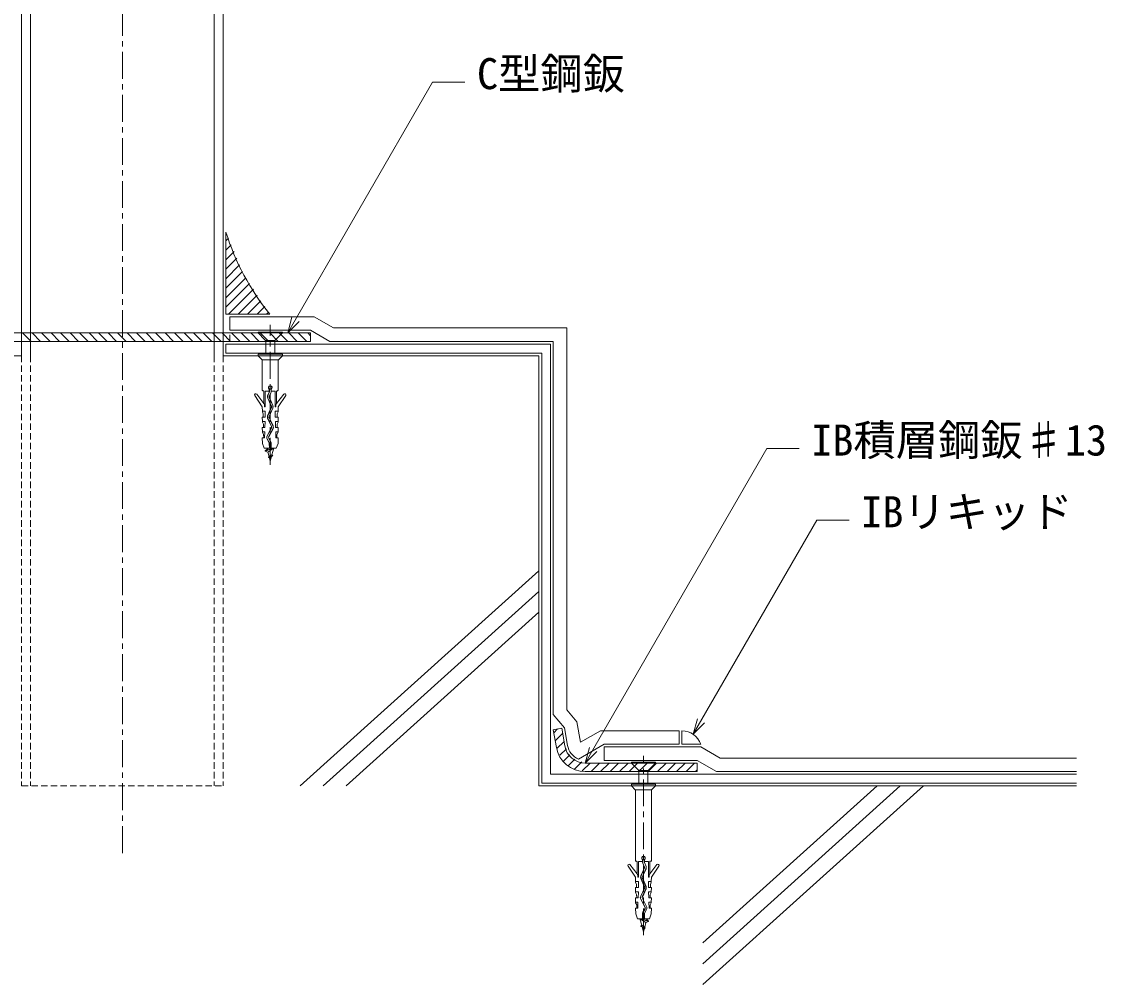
# Model space of a CAD drawing. Units: millimetres, scale not verified. Extents: x -840 to 840, y -594 to 594.
# Drawn here: x -85.5 to 317.4, y -320.4 to 37.7 of the extents above; entities that cross this region are included whole.
import ezdxf
from ezdxf.enums import TextEntityAlignment as Align

# ---------------------------------------------------------------- set-up
doc = ezdxf.new("R2010")
doc.units = ezdxf.units.MM
doc.header["$LTSCALE"] = 2
doc.linetypes.add('CHAIN1', pattern=[8, 5, -1, 1, -1])
doc.linetypes.add('DASHED1', pattern=[1.8, 1.2, -0.6])
for name, color, linetype, lineweight in [('0-2_文字', 5, 'Continuous', 9), ('0-6_躯体', 7, 'Continuous', 9), ('0-7_緩衝フォーム', 7, 'Continuous', 9), ('0-8_実線', 7, 'Continuous', 9), ('0-9_部材(積層鋼板)', 4, 'Continuous', 9), ('0-A_中心線', 2, 'CHAIN1', 9), ('0-B_IBｼｰﾄ', 7, 'Continuous', 9), ('0-C_シーリング(IBｼﾘｺｰﾝ)', 4, 'Continuous', 9), ('0-D_部材(ﾋﾞｽ類)', 7, 'Continuous', 9), ('0-E_IBリキッド', 7, 'Continuous', 9), ('0-F_寸法線', 7, 'Continuous', 9)]:
    doc.layers.add(name, color=color, linetype=linetype, lineweight=lineweight)
doc.styles.add('ＭＳ ゴシック', font='')
doc.styles.get('ＭＳ ゴシック').set_extended_font_data('MS Gothic')

msp = doc.modelspace()

# ---------------------------------------------------------------- linework, layer by layer
at = {"layer": '0-6_躯体'}
for p, q in [((-202.955, -86.585), (-85.455, -86.585)), ((-10.455, -86.585), (107.045, -86.585)), ((107.045, -86.585), (107.045, -246.585)), ((107.045, -166.605), (18.151, -246.585)), ((107.045, -174.302), (26.787, -246.585)), ((107.045, -182.019), (35.312, -246.585)), ((307.045, -246.585), (107.045, -246.585)), ((250.062, -246.585), (168.057, -320.398)), ((241.489, -246.585), (168.057, -312.721)), ((232.934, -246.585), (168.057, -304.957))]:
    msp.add_line(p, q, dxfattribs=at)
at = {"layer": '0-7_緩衝フォーム'}
for p, q in [((-9.455, -85.585), (-9.455, -82.252)), ((-9.455, -82.252), (111.378, -82.252)), ((111.378, -82.252), (111.378, -242.252)), ((-9.455, -85.585), (108.045, -85.585)), ((108.045, -85.585), (108.045, -245.585)), ((307.045, -245.585), (108.045, -245.585)), ((307.045, -242.252), (111.378, -242.252))]:
    msp.add_line(p, q, dxfattribs=at)
at = {"layer": '0-8_実線'}
for p, q in [((-85.455, -86.585), (-85.455, 322.833)), ((-13.789, -86.585), (-13.789, 324.656)), ((-10.455, -86.585), (-10.455, 322.833)), ((-82.122, -86.585), (-82.122, 321.01))]:
    msp.add_line(p, q, dxfattribs=at)
at = {"layer": '0-8_実線', "color": 134, "linetype": 'DASHED1'}
for p, q in [((-85.455, -86.585), (-85.455, -246.585)), ((-82.122, -86.585), (-82.122, -246.585)), ((-13.789, -86.585), (-13.789, -246.585)), ((-10.455, -86.585), (-10.455, -246.585)), ((-85.455, -246.585), (-10.455, -246.585))]:
    msp.add_line(p, q, dxfattribs=at)
at = {"layer": '0-9_部材(積層鋼板)', "color": 7}
for p, q in [((-117.955, -78.085), (22.045, -78.085)), ((22.045, -81.252), (22.045, -78.085)), ((-117.955, -81.252), (22.045, -81.252))]:
    msp.add_line(p, q, dxfattribs=at)
at = {"layer": '0-9_部材(積層鋼板)'}
for p, q in [((-81.558, -78.085), (-78.391, -81.252)), ((-78.022, -78.085), (-74.856, -81.252)), ((-74.487, -78.085), (-71.32, -81.252)), ((-70.951, -78.085), (-67.785, -81.252)), ((-67.416, -78.085), (-64.249, -81.252)), ((-63.88, -78.085), (-60.713, -81.252)), ((-60.345, -78.085), (-57.178, -81.252)), ((-56.809, -78.085), (-53.642, -81.252)), ((-53.274, -78.085), (-50.107, -81.252)), ((-46.202, -78.085), (-43.036, -81.252)), ((-42.667, -78.085), (-39.5, -81.252)), ((-39.131, -78.085), (-35.965, -81.252)), ((-35.596, -78.085), (-32.429, -81.252)), ((-32.06, -78.085), (-28.894, -81.252)), ((-28.525, -78.085), (-25.358, -81.252)), ((-24.989, -78.085), (-21.823, -81.252)), ((-21.454, -78.085), (-18.287, -81.252)), ((-17.918, -78.085), (-14.752, -81.252)), ((-7.312, -78.085), (-4.145, -81.252)), ((-3.776, -78.085), (-0.609, -81.252)), ((-0.24, -78.085), (2.926, -81.252)), ((3.295, -78.085), (6.462, -81.252)), ((6.831, -78.085), (9.997, -81.252)), ((10.366, -78.085), (13.533, -81.252)), ((13.902, -78.085), (17.068, -81.252)), ((17.437, -78.085), (20.604, -81.252)), ((20.973, -78.085), (22.045, -79.157)), ((112.577, -226.824), (113.99, -225.411)), ((113.107, -229.829), (115.84, -227.096)), ((113.742, -232.73), (116.37, -230.101)), ((114.807, -235.2), (117.259, -232.748)), ((116.154, -237.389), (118.553, -234.989)), ((118.076, -239.002), (120.4, -236.678)), ((120.302, -240.312), (122.992, -237.621)), ((123.16, -240.99), (126.064, -238.085)), ((126.433, -241.252), (129.599, -238.085)), ((129.968, -241.252), (133.135, -238.085)), ((133.504, -241.252), (136.671, -238.085)), ((137.039, -241.252), (140.206, -238.085)), ((140.575, -241.252), (143.742, -238.085)), ((147.646, -241.252), (150.813, -238.085)), ((151.182, -241.252), (154.348, -238.085)), ((154.717, -241.252), (157.884, -238.085)), ((158.253, -241.252), (161.419, -238.085)), ((161.788, -241.252), (164.955, -238.085)), ((165.324, -241.252), (165.918, -240.657))]:
    msp.add_line(p, q, dxfattribs=at)
at = {"layer": '0-9_部材(積層鋼板)', "color": 7, "linetype": 'DASHED1'}
msp.add_line((-7.955, -81.252), (-7.955, -78.085), dxfattribs=at)
at = {"layer": '0-9_部材(積層鋼板)'}
for points in [[(-85.093, -78.085), (-82.122, -81.057), (-81.927, -81.252)], [(-49.738, -78.085), (-47.955, -79.868), (-46.571, -81.252)], [(-14.383, -78.085), (-13.789, -78.679), (-11.216, -81.252)], [(-10.847, -78.085), (-10.455, -78.477), (-7.955, -80.977), (-7.68, -81.252)], [(144.11, -241.252), (145.918, -239.444), (147.277, -238.085)]]:
    msp.add_lwpolyline(points, dxfattribs=at)
at = {"layer": '0-9_部材(積層鋼板)', "color": 7}
for points in [[(116.651, -231.695), (115.497, -225.145), (112.378, -225.695), (113.533, -232.245)], [(124.267, -241.252), (165.918, -241.252), (165.918, -238.085), (124.267, -238.085)]]:
    msp.add_lwpolyline(points, dxfattribs=at)
for radius in [10.9, 7.733]:
    msp.add_arc((124.267, -230.352), radius, 190, 270, dxfattribs=at)
at = {"layer": '0-A_中心線'}
for p, q in [((-47.955, -271.585), (-47.955, 347.833)), ((7.045, -127.153), (7.045, -75.085)), ((145.918, -302.153), (145.918, -235.455))]:
    msp.add_line(p, q, dxfattribs=at)
at = {"layer": '0-B_IBｼｰﾄ'}
for p, q in [((-7.955, -72.085), (23.384, -72.085)), ((-7.955, -77.085), (-7.955, -72.085)), ((23.384, -72.085), (30.601, -76.252)), ((117.378, -76.252), (30.601, -76.252)), ((117.378, -76.252), (117.378, -218.261)), ((112.378, -81.252), (29.262, -81.252)), ((112.378, -81.252), (112.378, -220.081)), ((121.173, -222.784), (117.378, -218.261)), ((122.51, -230.368), (121.173, -222.784)), ((122.51, -230.368), (129.928, -226.085)), ((129.928, -226.085), (159.258, -226.085)), ((159.258, -231.085), (159.258, -226.085)), ((121.733, -236.59), (131.267, -231.085)), ((131.267, -231.085), (159.258, -231.085)), ((167.258, -232.085), (174.475, -236.252)), ((165.918, -237.085), (131.267, -237.085)), ((165.918, -237.085), (173.135, -241.252)), ((307.045, -236.252), (174.475, -236.252)), ((307.045, -241.252), (173.135, -241.252))]:
    msp.add_line(p, q, dxfattribs=at)
for points in [[(-7.955, -77.085), (22.045, -77.085), (29.262, -81.252)], [(117.636, -231.521), (116.481, -224.971), (112.378, -220.081)], [(131.267, -237.085), (131.267, -232.085), (167.258, -232.085)]]:
    msp.add_lwpolyline(points, dxfattribs=at)
msp.add_arc((124.267, -230.352), 6.733, 190, 247.88812, dxfattribs=at)
at = {"layer": '0-C_シーリング(IBｼﾘｺｰﾝ)', "color": 7}
for q in [(-9.455, -40.558), (6.889, -71.085)]:
    msp.add_line((-9.455, -71.085), q, dxfattribs=at)
at = {"layer": '0-C_シーリング(IBｼﾘｺｰﾝ)'}
for p, q in [((-9.455, -43.786), (-8.504, -42.835)), ((-9.455, -47.322), (-7.462, -45.328)), ((-9.455, -50.857), (-6.42, -47.822)), ((-9.455, -54.393), (-5.377, -50.315)), ((-9.455, -57.928), (-4.335, -52.808)), ((-9.455, -61.464), (-3.293, -55.302)), ((-9.455, -64.999), (-2.074, -57.618)), ((-9.455, -68.535), (-0.661, -59.741)), ((-8.47, -71.085), (0.751, -61.864)), ((-4.935, -71.085), (2.164, -63.986)), ((-1.399, -71.085), (3.577, -66.109)), ((2.136, -71.085), (4.99, -68.232)), ((5.672, -71.085), (6.403, -70.355))]:
    msp.add_line(p, q, dxfattribs=at)
at = {"layer": '0-C_シーリング(IBｼﾘｺｰﾝ)', "color": 7}
msp.add_arc((77.507, -13.637), 91.034, 197.20109, 219.12873, dxfattribs=at)
at = {"layer": '0-D_部材(ﾋﾞｽ類)'}
for p, q in [((2.545, -78.085), (11.545, -78.085)), ((8.715, -80.915), (5.375, -80.915)), ((5.375, -85.984), (5.375, -81.33)), ((8.715, -81.33), (8.715, -85.984)), ((2.547, -86.585), (11.542, -86.585)), ((10.045, -88.1), (4.045, -88.1)), ((6.63, -100.114), (6.061, -101.538)), ((6.672, -100.099), (6.092, -101.55)), ((6.677, -101.784), (7.248, -100.356)), ((6.696, -99.013), (6.696, -99.803)), ((6.708, -101.797), (7.289, -100.346)), ((6.729, -98.993), (6.729, -99.803)), ((7.36, -99.803), (7.36, -98.993)), ((7.393, -99.803), (7.393, -99.013)), ((4.865, -104.589), (4.667, -104.33)), ((6.084, -102.405), (7.432, -105.313)), ((6.114, -102.391), (7.462, -105.299)), ((7.949, -105.067), (6.681, -102.115)), ((7.979, -105.054), (6.712, -102.102)), ((9.224, -104.589), (9.422, -104.33)), ((7.439, -105.772), (6.071, -108.97)), ((7.47, -105.785), (6.102, -108.983)), ((6.582, -109.191), (7.953, -106.024)), ((6.612, -109.204), (7.983, -106.038)), ((6.079, -109.85), (7.458, -112.914)), ((6.109, -109.836), (7.488, -112.9)), ((8.036, -112.592), (6.588, -109.579)), ((8.07, -112.586), (6.618, -109.564)), ((7.421, -113.484), (5.873, -116.406)), ((7.449, -113.501), (5.903, -116.422)), ((6.456, -116.699), (8.042, -113.731)), ((6.485, -116.715), (8.072, -113.746)), ((5.874, -117.556), (6.599, -118.923)), ((5.903, -117.541), (6.629, -118.908)), ((7.19, -118.591), (6.462, -117.274)), ((7.219, -118.575), (6.491, -117.258)), ((6.722, -119.281), (6.688, -119.281)), ((6.688, -119.281), (6.708, -120.984)), ((7.401, -119.281), (7.368, -119.281)), ((7.381, -120.984), (7.401, -119.281)), ((8.218, -120.984), (5.207, -122.035)), ((7.931, -120.984), (5.207, -121.935)), ((5.752, -120.984), (5.838, -121.305)), ((8.338, -120.984), (6.128, -122.388)), ((7.993, -123.76), (6.353, -124.332)), ((7.993, -123.86), (6.353, -124.432)), ((7.678, -123.445), (6.586, -124.099)), ((7.518, -124.043), (6.713, -124.57)), ((150.418, -238.085), (141.418, -238.085)), ((144.248, -240.915), (147.588, -240.915)), ((144.248, -241.33), (144.248, -245.984)), ((147.588, -245.984), (147.588, -241.33)), ((150.415, -246.585), (141.421, -246.585)), ((142.918, -248.1), (148.918, -248.1)), ((144.983, -280.054), (146.251, -277.102)), ((145.014, -280.067), (146.282, -277.115)), ((146.848, -277.391), (145.5, -280.299)), ((146.879, -277.405), (145.531, -280.313)), ((145.57, -274.803), (145.57, -274.013)), ((145.603, -274.803), (145.603, -273.993)), ((146.255, -276.797), (145.674, -275.346)), ((146.286, -276.784), (145.715, -275.356)), ((146.233, -273.993), (146.233, -274.803)), ((146.267, -274.013), (146.267, -274.803)), ((146.29, -275.099), (146.871, -276.55)), ((146.333, -275.114), (146.902, -276.538)), ((143.738, -279.589), (143.541, -279.33)), ((146.351, -284.204), (144.98, -281.038)), ((146.381, -284.191), (145.01, -281.024)), ((145.493, -280.785), (146.861, -283.983)), ((145.524, -280.772), (146.892, -283.97)), ((148.098, -279.589), (148.296, -279.33)), ((144.893, -287.586), (146.345, -284.564)), ((144.927, -287.592), (146.375, -284.579)), ((146.853, -284.836), (145.475, -287.9)), ((146.884, -284.85), (145.505, -287.914)), ((146.478, -291.715), (144.891, -288.746)), ((146.507, -291.699), (144.92, -288.731)), ((145.514, -288.501), (147.06, -291.422)), ((145.542, -288.484), (147.09, -291.406)), ((145.744, -293.575), (146.472, -292.258)), ((145.773, -293.591), (146.501, -292.274)), ((147.06, -292.541), (146.334, -293.908)), ((147.089, -292.556), (146.364, -293.923)), ((144.625, -295.984), (146.835, -297.388)), ((144.745, -295.984), (147.756, -297.035)), ((145.032, -295.984), (147.756, -296.935)), ((145.562, -294.281), (145.595, -294.281)), ((145.582, -295.984), (145.562, -294.281)), ((146.241, -294.281), (146.275, -294.281)), ((146.275, -294.281), (146.255, -295.984)), ((147.211, -295.984), (147.125, -296.305)), ((144.97, -298.76), (146.61, -299.332)), ((144.97, -298.86), (146.61, -299.432)), ((145.285, -298.445), (146.377, -299.099)), ((145.445, -299.043), (146.25, -299.57))]:
    msp.add_line(p, q, dxfattribs=at)
for points in [[(5.082, -80.622), (2.545, -78.085), (2.545, -77.785), (11.545, -77.785), (11.545, -78.085), (9.008, -80.622)], [(10.085, -88.042), (11.542, -86.585), (11.542, -85.984), (2.547, -85.984), (2.547, -86.585), (4.004, -88.042)], [(4.063, -88.183), (4.063, -99.52), (4.08, -99.52), (4.151, -99.556), (4.223, -99.556), (4.294, -99.592), (4.502, -99.638)], [(9.587, -99.638), (9.796, -99.592), (9.867, -99.556), (9.938, -99.556), (10.009, -99.52), (10.027, -99.52), (10.027, -88.183)], [(4.667, -99.84), (4.667, -104.33), (2.019, -100.864)], [(6.696, -99.733), (5.2, -99.733), (5.2, -105.595), (4.934, -105.595), (4.934, -104.842)], [(7.393, -99.733), (8.889, -99.733), (8.889, -105.595), (9.156, -105.595), (9.156, -104.842)], [(12.07, -100.864), (9.422, -104.33), (9.422, -99.84)], [(1.296, -101.397), (4.045, -105.595), (4.134, -107.195), (5.2, -107.195), (5.2, -109.417), (4.045, -109.417), (4.134, -111.035), (5.147, -111.035), (5.076, -113.239), (4.045, -113.239), (4.134, -114.857), (5.005, -114.857), (4.934, -117.079), (4.045, -117.079), (4.153, -119.22), (4.795, -120.984), (9.295, -120.984), (9.937, -119.22), (10.045, -117.079), (9.156, -117.079), (9.085, -114.857), (9.956, -114.857), (10.045, -113.239), (9.013, -113.239), (8.942, -111.035), (9.956, -111.035), (10.045, -109.417), (8.889, -109.417), (8.889, -107.195), (9.956, -107.195), (10.045, -105.595), (12.793, -101.397)], [(4.134, -107.195), (4.134, -107.444), (4.436, -108.208), (4.471, -109.417)], [(9.956, -107.195), (9.956, -107.444), (9.654, -108.208), (9.618, -109.417)], [(4.525, -113.239), (4.507, -112.03), (4.134, -111.23), (4.134, -111.035)], [(9.565, -113.239), (9.582, -112.03), (9.956, -111.23), (9.956, -111.035)], [(4.134, -114.857), (4.134, -115.035), (4.578, -115.87), (4.596, -117.079)], [(9.956, -114.857), (9.956, -115.035), (9.511, -115.87), (9.494, -117.079)], [(6.722, -120.984), (6.722, -120.007), (7.368, -120.007), (7.368, -120.984)], [(6.259, -120.984), (5.838, -121.305), (5.207, -121.935), (5.207, -122.035), (6.128, -122.388), (6.586, -124.099), (6.353, -124.332), (6.353, -124.432), (6.713, -124.57), (7.045, -125.809), (7.518, -124.043), (7.993, -123.86), (7.993, -123.76), (7.678, -123.445), (8.338, -120.984)], [(147.881, -240.622), (150.418, -238.085), (150.418, -237.785), (141.418, -237.785), (141.418, -238.085), (143.955, -240.622)], [(142.878, -248.042), (141.421, -246.585), (141.421, -245.984), (150.415, -245.984), (150.415, -246.585), (148.959, -248.042)], [(143.376, -274.638), (143.167, -274.592), (143.096, -274.556), (143.025, -274.556), (142.954, -274.52), (142.936, -274.52), (142.936, -248.183)], [(148.9, -248.183), (148.9, -274.52), (148.883, -274.52), (148.811, -274.556), (148.74, -274.556), (148.669, -274.592), (148.461, -274.638)], [(151.667, -276.397), (148.918, -280.595), (148.829, -282.195), (147.763, -282.195), (147.763, -284.417), (148.918, -284.417), (148.829, -286.035), (147.816, -286.035), (147.887, -288.239), (148.918, -288.239), (148.829, -289.857), (147.958, -289.857), (148.029, -292.079), (148.918, -292.079), (148.81, -294.22), (148.168, -295.984), (143.668, -295.984), (143.026, -294.22), (142.918, -292.079), (143.807, -292.079), (143.878, -289.857), (143.007, -289.857), (142.918, -288.239), (143.949, -288.239), (144.02, -286.035), (143.007, -286.035), (142.918, -284.417), (144.074, -284.417), (144.074, -282.195), (143.007, -282.195), (142.918, -280.595), (140.17, -276.397)], [(140.893, -275.864), (143.541, -279.33), (143.541, -274.84)], [(145.57, -274.733), (144.074, -274.733), (144.074, -280.595), (143.807, -280.595), (143.807, -279.842)], [(146.267, -274.733), (147.763, -274.733), (147.763, -280.595), (148.029, -280.595), (148.029, -279.842)], [(148.296, -274.84), (148.296, -279.33), (150.944, -275.864)], [(143.007, -282.195), (143.007, -282.444), (143.309, -283.208), (143.345, -284.417)], [(143.398, -288.239), (143.38, -287.03), (143.007, -286.23), (143.007, -286.035)], [(148.438, -288.239), (148.456, -287.03), (148.829, -286.23), (148.829, -286.035)], [(148.829, -282.195), (148.829, -282.444), (148.527, -283.208), (148.492, -284.417)], [(143.007, -289.857), (143.007, -290.035), (143.452, -290.87), (143.469, -292.079)], [(148.829, -289.857), (148.829, -290.035), (148.385, -290.87), (148.367, -292.079)], [(146.704, -295.984), (147.125, -296.305), (147.756, -296.935), (147.756, -297.035), (146.835, -297.388), (146.377, -299.099), (146.61, -299.332), (146.61, -299.432), (146.25, -299.57), (145.918, -300.809), (145.445, -299.043), (144.97, -298.86), (144.97, -298.76), (145.285, -298.445), (144.625, -295.984)], [(146.241, -295.984), (146.241, -295.007), (145.595, -295.007), (145.595, -295.984)]]:
    msp.add_lwpolyline(points, dxfattribs=at)
for centre, radius, start, end in [((4.375, -81.33), 1, 0, 45), ((9.715, -81.33), 1, 135, 180), ((3.863, -88.183), 0.2, 0, 45), ((10.227, -88.183), 0.2, 135, 180), ((1.662, -101.137), 0.449, 37.38183, 215.39037), ((4.46, -99.84), 0.207, 0, 78.37519), ((7.045, -98.425), 0.683, 300.64443, 239.35557), ((7.045, -98.425), 0.65, 298.99242, 241.00758), ((5.933, -99.803), 0.763, 335.97512, 0), ((5.933, -99.803), 0.796, 338.19323, 0), ((5.933, -99.803), 1.427, 337.19074, 0), ((5.933, -99.803), 1.46, 338.19323, 0), ((9.629, -99.84), 0.207, 101.62481, 180), ((12.427, -101.137), 0.449, 324.60963, 142.61817), ((4.434, -104.842), 0.5, 0, 30.42714), ((7.078, -101.945), 1.095, 158.2146, 204.87271), ((7.078, -101.945), 1.062, 158.17187, 204.87271), ((7.078, -101.945), 0.431, 158.20137, 203.23665), ((7.078, -101.945), 0.398, 158.19323, 203.23665), ((9.656, -104.842), 0.5, 149.57286, 180), ((6.921, -105.55), 0.564, 336.84042, 24.87271), ((6.921, -105.55), 0.597, 336.84042, 24.87271), ((6.856, -105.55), 1.194, 336.58818, 23.8287), ((6.856, -105.55), 1.228, 336.58818, 23.8287), ((7.078, -109.401), 1.095, 156.84042, 204.22194), ((7.078, -109.401), 1.062, 156.84042, 204.22194), ((7.007, -109.377), 0.465, 156.27812, 205.66734), ((7.007, -109.377), 0.431, 156.27812, 205.66734), ((6.989, -113.167), 1.194, 331.85925, 28.78795), ((6.989, -113.167), 1.228, 331.85949, 28.27499), ((6.958, -116.981), 1.228, 152.09899, 207.95156), ((6.958, -116.981), 1.194, 152.09899, 207.95156), ((6.983, -116.981), 0.597, 151.87656, 209.41932), ((6.983, -116.981), 0.564, 151.87656, 209.43109), ((6.954, -113.167), 0.564, 325.90086, 26.66039), ((6.954, -113.167), 0.597, 326.07565, 26.59167), ((5.925, -119.281), 0.763, 0, 27.95156), ((5.925, -119.281), 0.796, 0, 27.95156), ((5.941, -119.281), 1.427, 0, 28.91197), ((5.941, -119.281), 1.46, 0, 28.91198), ((143.248, -241.33), 1, 0, 45), ((148.588, -241.33), 1, 135, 180), ((142.736, -248.183), 0.2, 0, 45), ((149.1, -248.183), 0.2, 135, 180), ((145.918, -273.425), 0.683, 300.64443, 239.35557), ((145.918, -273.425), 0.65, 298.99242, 241.00758), ((140.536, -276.137), 0.449, 37.38183, 215.39037), ((143.334, -274.84), 0.207, 0, 78.37519), ((147.03, -274.803), 1.46, 180, 201.80677), ((147.03, -274.803), 1.427, 180, 202.80926), ((147.03, -274.803), 0.796, 180, 201.80677), ((145.885, -276.945), 0.398, 336.76335, 21.80677), ((147.03, -274.803), 0.763, 180, 204.02488), ((145.885, -276.945), 0.431, 336.76335, 21.79863), ((145.885, -276.945), 1.062, 335.12729, 21.82813), ((145.885, -276.945), 1.095, 335.12729, 21.7854), ((148.503, -274.84), 0.207, 101.62481, 180), ((151.3, -276.137), 0.449, 324.60963, 142.61817), ((143.307, -279.842), 0.5, 0, 30.42714), ((146.106, -280.55), 1.228, 156.1713, 203.41182), ((146.106, -280.55), 1.194, 156.1713, 203.41182), ((146.042, -280.55), 0.597, 155.12729, 203.15958), ((146.042, -280.55), 0.564, 155.12729, 203.15958), ((148.529, -279.842), 0.5, 149.57286, 180), ((145.956, -284.377), 0.431, 334.33266, 23.72188), ((145.956, -284.377), 0.465, 334.33266, 23.72188), ((145.885, -284.401), 1.062, 335.77806, 23.15958), ((145.885, -284.401), 1.095, 335.77806, 23.15958), ((145.974, -288.167), 1.228, 151.72501, 208.14051), ((145.974, -288.167), 1.194, 151.21205, 208.14075), ((146.009, -288.167), 0.597, 153.40833, 213.92435), ((146.009, -288.167), 0.564, 153.33961, 214.09914), ((147.022, -294.281), 1.46, 151.08802, 180), ((147.022, -294.281), 1.427, 151.08803, 180), ((147.038, -294.281), 0.796, 152.04844, 180), ((147.038, -294.281), 0.763, 152.04844, 180), ((145.98, -291.981), 0.564, 330.56891, 28.12344), ((145.98, -291.981), 0.597, 330.58068, 28.12344), ((146.005, -291.981), 1.194, 332.04844, 27.90101), ((146.005, -291.981), 1.228, 332.04844, 27.90101)]:
    msp.add_arc(centre, radius, start, end, dxfattribs=at)
at = {"layer": '0-E_IBリキッド'}
for q in [(160.258, -226.085), (167.258, -231.085)]:
    msp.add_line((160.258, -231.085), q, dxfattribs=at)
msp.add_arc((160.258, -233.485), 7.4, 18.92464, 90, dxfattribs=at)
at = {"layer": '0-F_寸法線'}
for p, q in [((13.572, -78.085), (67.421, 15.186)), ((67.421, 15.186), (79.421, 15.186)), ((124.267, -238.085), (191.8, -121.114)), ((191.8, -121.114), (203.8, -121.114)), ((164.446, -227.384), (210.403, -147.783)), ((210.403, -147.783), (222.403, -147.783))]:
    msp.add_line(p, q, dxfattribs=at)
for points in [[(17.814, -73.843), (13.572, -78.085), (15.125, -72.29)], [(168.688, -223.142), (164.446, -227.384), (165.998, -221.589)], [(128.51, -233.843), (124.267, -238.085), (125.82, -232.29)]]:
    msp.add_lwpolyline(points, dxfattribs=at)

# ---------------------------------------------------------------- texts
at = {"layer": '0-2_文字', "color": 7, "style": 'ＭＳ ゴシック'}
for s, p in [('C型鋼鈑', (83.962, 9.127)), ('IB積層鋼鈑♯13', (208.341, -127.173)), ('IBリキッド', (226.944, -153.841))]:
    msp.add_text(s, height=11.54, dxfattribs=at).set_placement(p, align=Align.BOTTOM_LEFT)

doc.saveas('drawing.dxf')
